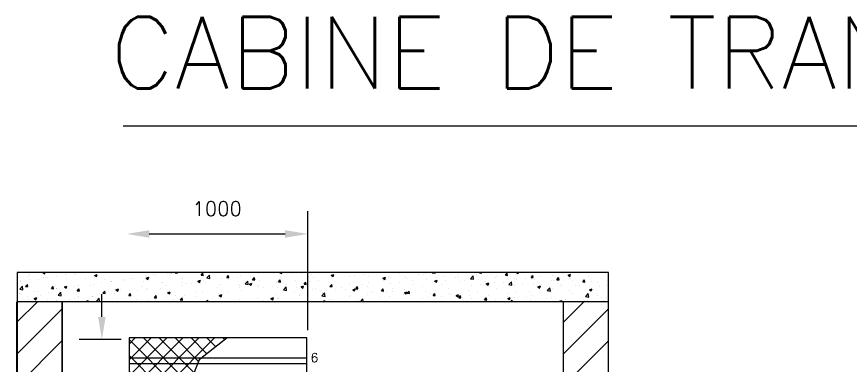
# Model space of a CAD drawing. Extents: x 0.035 to 0.854, y 0.057 to 0.57.
# Drawn here: x 0.093 to 0.2589, y 0.4987 to 0.568 of the extents above; entities that cross this region are included whole.
import ezdxf
from ezdxf.enums import TextEntityAlignment as Align

# ---------------------------------------------------------------- set-up
doc = ezdxf.new("R2010")
doc.units = 0
doc.header["$LTSCALE"] = 500
doc.header["$MEASUREMENT"] = 0
doc.header["$PDMODE"] = 3
doc.header["$PDSIZE"] = -15
doc.layers.get('0').update_dxf_attribs({"linetype": 'CONTINUOUS'})
doc.layers.get('DEFPOINTS').update_dxf_attribs({"linetype": 'CONTINUOUS'})
doc.layers.add('TEXTOS', color=3, linetype='CONTINUOUS')
doc.styles.add('ROMAND', font='ROMANS.SHX', dxfattribs={"width": 2, "height": 100})
doc.styles.add('ROMANS', font='ROMANS.SHX', dxfattribs={"height": 80})

# ---------------------------------------------------------------- blocks, each defined once
blk = doc.blocks.new('*X2')
at = {"color": 0}
for p, q in [((2352.9, 9954.3), (2363.4, 9964.8)), ((2402.4, 9915.5), (2451.8, 9964.8)), ((2701, 9673.3), (2409.6, 9964.8)), ((2452, 9876.6), (2540.2, 9964.8)), ((2885.2, 9577.5), (2497.9, 9964.8)), ((2498.7, 9834.9), (2628.6, 9964.8)), ((2524.2, 9772), (2717, 9964.8)), ((2566.8, 9726.2), (2805.4, 9964.8)), ((2885.2, 9665.9), (2586.3, 9964.8)), ((2623.1, 9694.2), (2885.2, 9956.3)), ((2885.2, 9754.3), (2674.7, 9964.8)), ((2885.2, 9842.7), (2763.1, 9964.8)), ((2885.2, 9931.1), (2851.5, 9964.8)), ((2692.8, 9675.5), (2885.2, 9867.9)), ((2750.3, 9644.6), (2885.2, 9779.5)), ((2800.4, 9606.3), (2885.2, 9691.1)), ((2850.6, 9568.1), (2885.2, 9602.7))]:
    blk.add_line(p, q, dxfattribs=at)
blk = doc.blocks.new('*X16')
at = {"color": 0}
for p, q in [((7964.6, 11146.5), (8077, 11259)), ((7964.6, 10969.8), (8214.6, 11219.8)), ((7964.6, 10793), (8214.6, 11043)), ((7964.6, 10616.2), (8214.6, 10866.2)), ((7964.6, 10439.4), (8214.6, 10689.4)), ((7964.6, 10262.7), (8214.6, 10512.7)), ((7964.6, 10085.9), (8214.6, 10335.9)), ((7964.6, 9909.1), (8214.6, 10159.1)), ((7964.6, 9732.3), (8214.6, 9982.3)), ((7964.6, 9555.6), (8214.6, 9805.6)), ((7964.6, 9378.8), (8214.6, 9628.8)), ((7964.6, 9202), (8214.6, 9452)), ((7964.6, 9025.2), (8214.6, 9275.2)), ((7964.6, 8848.4), (8214.6, 9098.4)), ((7964.6, 8671.7), (8214.6, 8921.7)), ((7964.6, 8494.9), (8214.6, 8744.9)), ((7964.6, 8318.1), (8214.6, 8568.1))]:
    blk.add_line(p, q, dxfattribs=at)
blk = doc.blocks.new('*X23')
at = {"color": 0}
for p, q in [((2378.6, 11422.4), (2379.7, 11422.9)), ((2378.6, 11422.4), (2388.5, 11415.7)), ((2388.5, 11415.7), (2390.9, 11422.9)), ((2555.8, 11417.6), (2555.8, 11417.6)), ((3069.3, 11414.9), (3069.3, 11414.9)), ((3083.2, 11415.1), (3083.2, 11415.1)), ((3090.7, 11422.9), (3094.9, 11422.2)), ((3094.9, 11422.2), (3094.8, 11422.9)), ((3115.5, 11420.3), (3117.6, 11422.9)), ((3115.5, 11420.3), (3127.4, 11419.2)), ((3127.4, 11419.2), (3126.7, 11422.9)), ((3258.9, 11407.7), (3268.5, 11419.2)), ((3270.9, 11406.7), (3268.6, 11419.2)), ((3578.2, 11417.1), (3578.2, 11417.1)), ((3659.5, 11420.9), (3659.5, 11420.9)), ((3661.1, 11419.2), (3661.1, 11419.2)), ((3696.3, 11422.9), (3706.3, 11416.2)), ((3706.3, 11416.2), (3708.5, 11422.9)), ((3766.3, 11416.4), (3766.3, 11416.4)), ((3817.5, 11416.9), (3817.5, 11416.9)), ((4089.9, 11421.5), (4089.9, 11421.5)), ((4257.9, 11420.7), (4257.9, 11420.7)), ((4364.7, 11416.2), (4364.7, 11416.2)), ((4509, 11417.7), (4509, 11417.7)), ((4544.7, 11421.2), (4546.3, 11422.9)), ((4544.7, 11421.2), (4562.5, 11418.4)), ((4562.5, 11418.4), (4562, 11422.9)), ((4809.1, 11420.1), (4811.4, 11422.9)), ((4809.1, 11420.1), (4821.1, 11419.1)), ((4821.1, 11419.1), (4820.4, 11422.9)), ((4952.6, 11407.6), (4962.2, 11419)), ((4964.5, 11406.5), (4962.2, 11419)), ((5014.7, 11422.9), (5024, 11416.6)), ((5024, 11416.6), (5026.1, 11422.9)), ((5268.2, 11414.9), (5268.2, 11414.9)), ((5318.2, 11421.5), (5318.2, 11421.5)), ((2251.7, 11369.9), (2251.7, 11369.9)), ((2253.6, 11377.9), (2253.6, 11377.9)), ((2296.4, 11400.3), (2296.4, 11400.3)), ((2301.8, 11409.9), (2301.8, 11409.9)), ((2303.7, 11384.4), (2303.7, 11384.4)), ((2352.7, 11382.7), (2352.7, 11382.7)), ((2379.4, 11394.4), (2379.4, 11394.4)), ((2403.1, 11395.7), (2403.1, 11395.7)), ((2456.6, 11397.7), (2456.6, 11397.7)), ((2505.7, 11411), (2505.7, 11411)), ((2509.9, 11391.2), (2509.9, 11391.2)), ((2559.2, 11411.8), (2559.2, 11411.8)), ((2616.7, 11386.7), (2616.7, 11386.7)), ((2666, 11406.4), (2680, 11411.8)), ((2666, 11406.4), (2676, 11399.7)), ((2676, 11399.7), (2680, 11411.8)), ((2723.4, 11382.2), (2723.4, 11382.2)), ((2755.3, 11371.9), (2755.3, 11371.9)), ((2760.1, 11370.6), (2760.1, 11370.6)), ((2761.7, 11373), (2761.7, 11373)), ((2830.2, 11377.7), (2830.2, 11377.7)), ((2831.1, 11381.9), (2831.1, 11381.9)), ((2864.4, 11387.1), (2864.4, 11387.1)), ((2876.7, 11390.6), (2876.7, 11390.6)), ((2937, 11373.2), (2937, 11373.2)), ((2953.4, 11390.4), (2967.4, 11395.8)), ((2953.4, 11390.4), (2963.4, 11383.7)), ((2957.4, 11398.6), (2957.4, 11398.6)), ((2963.4, 11383.7), (2967.5, 11395.8)), ((2965.4, 11399.9), (2965.4, 11399.9)), ((2993.3, 11410.7), (2993.3, 11410.7)), ((3007.4, 11405.1), (3007.4, 11405.1)), ((3043.7, 11368.7), (3043.7, 11368.7)), ((3157.9, 11386.8), (3157.9, 11386.8)), ((3240.9, 11374.4), (3254.9, 11379.8)), ((3240.9, 11374.4), (3250.8, 11367.7)), ((3250.8, 11367.7), (3254.9, 11379.7)), ((3258.9, 11407.7), (3270.9, 11406.7)), ((3270.6, 11375.2), (3270.6, 11375.2)), ((3274.5, 11406.8), (3274.5, 11406.8)), ((3282.7, 11369.4), (3282.7, 11369.4)), ((3290.5, 11391.9), (3306.1, 11408.1)), ((3290.5, 11391.9), (3308.3, 11389.1)), ((3308.3, 11389.1), (3306.1, 11408.1)), ((3374.4, 11390.2), (3374.4, 11390.2)), ((3402.4, 11395.2), (3412, 11406.7)), ((3402.4, 11395.2), (3414.3, 11394.1)), ((3409, 11386.1), (3409, 11386.1)), ((3414.3, 11394.1), (3412, 11406.7)), ((3459.1, 11392.6), (3459.1, 11392.6)), ((3477.1, 11404.3), (3477.1, 11404.3)), ((3504, 11358.8), (3519.5, 11375)), ((3521.8, 11356), (3519.6, 11375)), ((3534.8, 11402.6), (3534.8, 11402.6)), ((3545.8, 11382.6), (3555.5, 11394.1)), ((3545.8, 11382.6), (3557.8, 11381.6)), ((3557.8, 11381.6), (3555.5, 11394.1)), ((3584.2, 11376.8), (3584.2, 11376.8)), ((3689.3, 11370.1), (3698.9, 11381.6)), ((3689.3, 11370.1), (3701.2, 11369)), ((3701.2, 11369), (3698.9, 11381.6)), ((3700.8, 11396.9), (3700.8, 11396.9)), ((3782.3, 11379.6), (3782.3, 11379.6)), ((3832.7, 11357.5), (3842.4, 11369)), ((3844.7, 11356.5), (3842.4, 11369)), ((3860.6, 11373.6), (3860.6, 11373.6)), ((3873, 11411.9), (3873, 11411.9)), ((3883.3, 11392.4), (3883.3, 11392.4)), ((3910.7, 11380.1), (3910.7, 11380.1)), ((3979.8, 11407.4), (3979.8, 11407.4)), ((3983.8, 11406.8), (3997.8, 11412.2)), ((3983.8, 11406.8), (3993.7, 11400.1)), ((3986.5, 11390.1), (3986.5, 11390.1)), ((3987.2, 11407.4), (3987.2, 11407.4)), ((3993.7, 11400.1), (3997.8, 11412.2)), ((4086.6, 11402.9), (4086.6, 11402.9)), ((4112.8, 11406.7), (4112.8, 11406.7)), ((4162.8, 11413.3), (4162.8, 11413.3)), ((4188.5, 11367.7), (4188.5, 11367.7)), ((4193.3, 11398.4), (4193.3, 11398.4)), ((4271.2, 11390.8), (4285.2, 11396.2)), ((4271.2, 11390.8), (4281.1, 11384.1)), ((4275.7, 11377.6), (4275.7, 11377.6)), ((4281.1, 11384.1), (4285.2, 11396.2)), ((4292.3, 11382.7), (4292.3, 11382.7)), ((4300.1, 11393.9), (4300.1, 11393.9)), ((4362.3, 11367.7), (4362.3, 11367.7)), ((4392.4, 11397.6), (4392.4, 11397.6)), ((4395, 11396.8), (4395, 11396.8)), ((4406.9, 11389.3), (4406.9, 11389.3)), ((4438.1, 11377.6), (4438.1, 11377.6)), ((4471.5, 11411.7), (4471.5, 11411.7)), ((4496.1, 11409.6), (4496.1, 11409.6)), ((4513.6, 11384.8), (4513.6, 11384.8)), ((4556.9, 11373.8), (4556.9, 11373.8)), ((4558.6, 11374.8), (4572.6, 11380.2)), ((4558.6, 11374.8), (4568.6, 11368.1)), ((4564.4, 11394.3), (4564.4, 11394.3)), ((4568.6, 11368.1), (4572.6, 11380.2)), ((4578.2, 11407.2), (4578.2, 11407.2)), ((4614.5, 11400.8), (4614.5, 11400.8)), ((4620.4, 11380.3), (4620.4, 11380.3)), ((4673.6, 11393.8), (4673.6, 11393.8)), ((4685, 11402.7), (4685, 11402.7)), ((4690.2, 11410.8), (4690.2, 11410.8)), ((4700.2, 11372.1), (4700.2, 11372.1)), ((4727.2, 11375.8), (4727.2, 11375.8)), ((4758.1, 11388.1), (4773.7, 11404.3)), ((4758.1, 11388.1), (4775.9, 11385.3)), ((4775.9, 11385.3), (4773.7, 11404.3)), ((4790.2, 11413.8), (4790.2, 11413.8)), ((4791.7, 11398.2), (4791.7, 11398.2)), ((4801.2, 11384.9), (4801.2, 11384.9)), ((4833.9, 11371.3), (4833.9, 11371.3)), ((4898.5, 11393.7), (4898.5, 11393.7)), ((4905.1, 11399.9), (4905.1, 11399.9)), ((4952.6, 11407.6), (4964.5, 11406.5)), ((4971.6, 11355), (4987.2, 11371.2)), ((4989.4, 11352.2), (4987.2, 11371.2)), ((5005.3, 11389.1), (5005.3, 11389.1)), ((5007.8, 11414), (5007.8, 11414)), ((5016, 11381.8), (5016, 11381.8)), ((5066.1, 11388.3), (5066.1, 11388.3)), ((5096, 11395), (5105.7, 11406.5)), ((5096, 11395), (5108, 11394)), ((5099.9, 11383.8), (5099.9, 11383.8)), ((5108, 11394), (5105.7, 11406.5)), ((5112, 11384.6), (5112, 11384.6)), ((5141.8, 11398.3), (5141.8, 11398.3)), ((5210.2, 11375.2), (5210.2, 11375.2)), ((5216.5, 11403.9), (5216.5, 11403.9)), ((5218.8, 11380.1), (5218.8, 11380.1)), ((5239.5, 11382.5), (5249.1, 11393.9)), ((5239.5, 11382.5), (5251.4, 11381.4)), ((5251.4, 11381.4), (5249.1, 11393.9)), ((5301.5, 11407.3), (5315.5, 11412.7)), ((5301.5, 11407.3), (5311.5, 11400.6)), ((5311.5, 11400.6), (5315.5, 11412.7)), ((5312.9, 11389.3), (5312.9, 11389.3)), ((5325.6, 11375.6), (5325.6, 11375.6)), ((5382.9, 11369.9), (5392.6, 11381.4)), ((5382.9, 11369.9), (5394.9, 11368.9)), ((5394.9, 11368.9), (5392.6, 11381.4)), ((5413.9, 11402.1), (5413.9, 11402.1)), ((5432.3, 11371.1), (5432.3, 11371.1)), ((5467.7, 11369.3), (5467.7, 11369.3)), ((5517.7, 11375.9), (5517.7, 11375.9)), ((2249.8, 11329.5), (2265.4, 11345.7)), ((2249.8, 11329.5), (2267.6, 11326.7)), ((2267.6, 11326.7), (2265.4, 11345.7)), ((2282.5, 11345.1), (2292.1, 11356.6)), ((2282.5, 11345.1), (2294.4, 11344.1)), ((2294.5, 11344.1), (2292.1, 11356.6)), ((2425.9, 11332.6), (2435.6, 11344.1)), ((2425.9, 11332.6), (2437.9, 11331.5)), ((2437.9, 11331.5), (2435.6, 11344.1)), ((2453.1, 11332.2), (2453.1, 11332.2)), ((2454.1, 11331.2), (2454.1, 11331.2)), ((2498, 11341.9), (2512, 11347.3)), ((2498, 11341.9), (2507.9, 11335.2)), ((2503.2, 11338.8), (2503.2, 11338.8)), ((2507.9, 11335.2), (2512, 11347.3)), ((2526.8, 11330.6), (2526.8, 11330.6)), ((2556.8, 11345.2), (2556.8, 11345.2)), ((2569.4, 11320), (2579, 11331.5)), ((2578.9, 11348.7), (2578.9, 11348.7)), ((2581.4, 11319), (2579, 11331.5)), ((2643.4, 11350.6), (2643.4, 11350.6)), ((2657.8, 11358), (2657.8, 11358)), ((2705.2, 11365.4), (2705.2, 11365.4)), ((2785.4, 11325.9), (2799.4, 11331.3)), ((2785.4, 11325.9), (2795.3, 11319.2)), ((2795.4, 11319.2), (2799.4, 11331.3)), ((2808, 11326.7), (2808, 11326.7)), ((2924.6, 11346.7), (2924.6, 11346.7)), ((2954.8, 11326.3), (2954.8, 11326.3)), ((2963, 11333.3), (2963, 11333.3)), ((3030.6, 11336.2), (3030.6, 11336.2)), ((3041.2, 11366.7), (3041.2, 11366.7)), ((3066.9, 11348.3), (3066.9, 11348.3)), ((3150.5, 11364.2), (3150.5, 11364.2)), ((3156.9, 11352.9), (3156.9, 11352.9)), ((3169.5, 11362.4), (3169.5, 11362.4)), ((3206.9, 11359.5), (3206.9, 11359.5)), ((3257.3, 11359.7), (3257.3, 11359.7)), ((3350.9, 11336.8), (3350.9, 11336.8)), ((3364, 11355.1), (3364, 11355.1)), ((3372, 11323.6), (3372, 11323.6)), ((3467.5, 11356.8), (3467.5, 11356.8)), ((3470.8, 11350.6), (3470.8, 11350.6)), ((3474.7, 11337.7), (3474.7, 11337.7)), ((3482.2, 11323.7), (3482.2, 11323.7)), ((3504, 11358.8), (3521.8, 11356)), ((3528.3, 11358.4), (3542.3, 11363.7)), ((3528.3, 11358.4), (3538.2, 11351.6)), ((3538.3, 11351.6), (3542.3, 11363.7)), ((3575.7, 11350.5), (3575.7, 11350.5)), ((3577.5, 11346.1), (3577.5, 11346.1)), ((3608.5, 11340.4), (3608.5, 11340.4)), ((3658.6, 11347), (3658.6, 11347)), ((3679.6, 11365.5), (3679.6, 11365.5)), ((3684.3, 11341.6), (3684.3, 11341.6)), ((3717.4, 11325.7), (3733, 11341.9)), ((3717.4, 11325.7), (3735.2, 11322.9)), ((3735.2, 11322.9), (3733, 11341.9)), ((3734.3, 11356.9), (3734.3, 11356.9)), ((3791.1, 11337.1), (3791.1, 11337.1)), ((3815.7, 11342.3), (3829.7, 11347.7)), ((3815.7, 11342.3), (3825.7, 11335.6)), ((3825.7, 11335.6), (3829.7, 11347.7)), ((3832.7, 11357.5), (3844.7, 11356.5)), ((3880.9, 11325.8), (3880.9, 11325.8)), ((3897.8, 11332.6), (3897.8, 11332.6)), ((3976.2, 11345), (3985.8, 11356.5)), ((3976.2, 11345), (3988.1, 11343.9)), ((3984.8, 11340.8), (3984.8, 11340.8)), ((3988.1, 11343.9), (3985.8, 11356.5)), ((4004.6, 11328.1), (4004.6, 11328.1)), ((4042.5, 11337.6), (4042.5, 11337.6)), ((4060.2, 11327.9), (4060.2, 11327.9)), ((4087.4, 11354.9), (4087.4, 11354.9)), ((4103.1, 11326.3), (4117.1, 11331.7)), ((4103.1, 11326.3), (4113.1, 11319.6)), ((4110.2, 11334.5), (4110.2, 11334.5)), ((4111.4, 11323.6), (4111.4, 11323.6)), ((4113.1, 11319.6), (4117.2, 11331.7)), ((4119.6, 11332.4), (4129.3, 11343.9)), ((4119.6, 11332.4), (4131.6, 11331.4)), ((4131.6, 11331.4), (4129.3, 11343.9)), ((4159.1, 11357.6), (4159.1, 11357.6)), ((4186, 11344.4), (4186, 11344.4)), ((4263.1, 11319.9), (4272.7, 11331.4)), ((4275, 11318.8), (4272.7, 11331.4)), ((4312.3, 11361.1), (4312.3, 11361.1)), ((4323.7, 11333.7), (4323.7, 11333.7)), ((4392.6, 11330.2), (4392.6, 11330.2)), ((4440.3, 11353.7), (4440.3, 11353.7)), ((4493.6, 11343), (4493.6, 11343)), ((4561.9, 11322), (4561.9, 11322)), ((4597.5, 11358), (4597.5, 11358)), ((4637.6, 11331.9), (4637.6, 11331.9)), ((4750, 11323.8), (4750, 11323.8)), ((4763.9, 11348.6), (4763.9, 11348.6)), ((4814, 11355.2), (4814, 11355.2)), ((4846, 11358.8), (4860, 11364.2)), ((4846, 11358.8), (4856, 11352.1)), ((4856, 11352.1), (4860.1, 11364.2)), ((4866.6, 11343.8), (4866.6, 11343.8)), ((4889.7, 11365.1), (4889.7, 11365.1)), ((4902.7, 11333.3), (4902.7, 11333.3)), ((4940.7, 11366.8), (4940.7, 11366.8)), ((4971.6, 11355), (4989.4, 11352.2)), ((4983.2, 11363.8), (4983.2, 11363.8)), ((5005.3, 11347.4), (5005.3, 11347.4)), ((5047.4, 11362.3), (5047.4, 11362.3)), ((5106.4, 11360.2), (5106.4, 11360.2)), ((5133.5, 11342.8), (5147.5, 11348.2)), ((5133.5, 11342.8), (5143.4, 11336.1)), ((5143.4, 11336.1), (5147.5, 11348.1)), ((5154.2, 11357.8), (5154.2, 11357.8)), ((5185, 11321.9), (5200.6, 11338.1)), ((5185, 11321.9), (5202.8, 11319.1)), ((5202.8, 11319.1), (5200.6, 11338.1)), ((5215.5, 11336.1), (5215.5, 11336.1)), ((5261, 11353.3), (5261, 11353.3)), ((5265.6, 11342.7), (5265.6, 11342.7)), ((5310.5, 11322.7), (5310.5, 11322.7)), ((5341.4, 11352.6), (5341.4, 11352.6)), ((5367.7, 11348.7), (5367.7, 11348.7)), ((5420.9, 11326.8), (5434.9, 11332.1)), ((5420.9, 11326.8), (5430.8, 11320)), ((5430.9, 11320), (5434.9, 11332.1)), ((5441.5, 11324.6), (5441.5, 11324.6)), ((5474.5, 11344.2), (5474.5, 11344.2)), ((5515.4, 11350.5), (5515.4, 11350.5)), ((5526.4, 11357.4), (5526.6, 11357.6)), ((5526.4, 11357.4), (5526.6, 11357.3)), ((2249.2, 11303.4), (2249.2, 11303.4)), ((2251.1, 11305.6), (2251.1, 11305.6)), ((2257.4, 11298.1), (2257.4, 11298.1)), ((2293.5, 11290.5), (2293.5, 11290.5)), ((2326.8, 11315.5), (2326.8, 11315.5)), ((2329.9, 11277.4), (2343.9, 11282.8)), ((2329.9, 11277.4), (2339.9, 11270.7)), ((2339.9, 11270.7), (2343.9, 11282.8)), ((2350.2, 11316.2), (2350.2, 11316.2)), ((2364.2, 11293.5), (2364.2, 11293.5)), ((2410.1, 11310.5), (2410.1, 11310.5)), ((2463.2, 11296.4), (2478.8, 11312.6)), ((2463.2, 11296.4), (2481, 11293.6)), ((2471, 11289), (2471, 11289)), ((2481, 11293.6), (2478.8, 11312.6)), ((2554.4, 11278.7), (2554.4, 11278.7)), ((2569.4, 11320), (2581.4, 11319)), ((2574.7, 11286.7), (2574.7, 11286.7)), ((2577.7, 11284.5), (2577.7, 11284.5)), ((2652.6, 11286.5), (2652.6, 11286.5)), ((2655.4, 11291.5), (2655.4, 11291.5)), ((2676.7, 11263.3), (2692.3, 11279.5)), ((2684.5, 11280), (2684.5, 11280)), ((2691.3, 11306.7), (2691.3, 11306.7)), ((2694.5, 11260.5), (2692.3, 11279.5)), ((2702.7, 11293.1), (2702.7, 11293.1)), ((2712.8, 11307.5), (2722.5, 11319)), ((2712.8, 11307.5), (2724.8, 11306.4)), ((2724.8, 11306.4), (2722.5, 11319)), ((2759.3, 11306.5), (2759.3, 11306.5)), ((2778.4, 11303), (2778.4, 11303)), ((2791.2, 11275.5), (2791.2, 11275.5)), ((2856.3, 11294.9), (2865.9, 11306.4)), ((2856.3, 11294.9), (2868.3, 11293.9)), ((2862, 11320.5), (2862, 11320.5)), ((2868.3, 11293.9), (2866, 11306.4)), ((2904.8, 11319.7), (2904.8, 11319.7)), ((2999.8, 11282.4), (3009.4, 11293.9)), ((2999.8, 11282.4), (3011.7, 11281.3)), ((3001, 11276.7), (3001, 11276.7)), ((3011.7, 11281.3), (3009.4, 11293.9)), ((3064.4, 11281.8), (3064.4, 11281.8)), ((3072.8, 11309.9), (3086.8, 11315.2)), ((3072.8, 11309.9), (3082.8, 11303.2)), ((3082.8, 11303.2), (3086.8, 11315.2)), ((3117.6, 11296.7), (3117.6, 11296.7)), ((3143.2, 11269.8), (3152.8, 11281.3)), ((3155.2, 11268.8), (3152.9, 11281.3)), ((3154.3, 11280.6), (3154.3, 11280.6)), ((3167.1, 11295.8), (3167.1, 11295.8)), ((3230.1, 11290.5), (3230.1, 11290.5)), ((3234.3, 11316.8), (3234.3, 11316.8)), ((3268.1, 11308.7), (3268.1, 11308.7)), ((3356.4, 11307.2), (3356.4, 11307.2)), ((3360.2, 11293.9), (3374.3, 11299.2)), ((3360.2, 11293.9), (3370.2, 11287.1)), ((3370.2, 11287.1), (3374.3, 11299.2)), ((3406.5, 11313.8), (3406.5, 11313.8)), ((3573.3, 11284), (3573.3, 11284)), ((3647.7, 11277.8), (3661.7, 11283.2)), ((3647.7, 11277.8), (3657.6, 11271.1)), ((3657.6, 11271.1), (3661.7, 11283.2)), ((3677.2, 11298.9), (3677.2, 11298.9)), ((3681.7, 11278), (3681.7, 11278)), ((3692.6, 11277.5), (3692.6, 11277.5)), ((3779.9, 11313), (3779.9, 11313)), ((3808, 11294.7), (3808, 11294.7)), ((3809.2, 11297.5), (3809.2, 11297.5)), ((3858.1, 11301.3), (3858.1, 11301.3)), ((3925.8, 11317.6), (3925.8, 11317.6)), ((3930.9, 11292.6), (3946.4, 11308.8)), ((3930.9, 11292.6), (3948.7, 11289.8)), ((3933.8, 11311.2), (3933.8, 11311.2)), ((3948.7, 11289.8), (3946.5, 11308.8)), ((4085, 11288.3), (4085, 11288.3)), ((4090.4, 11293.7), (4090.4, 11293.7)), ((4144.7, 11259.8), (4159.9, 11275.7)), ((4161.7, 11259.8), (4159.9, 11275.7)), ((4186, 11301.1), (4186, 11301.1)), ((4207, 11313.7), (4207, 11313.7)), ((4218.1, 11319.1), (4218.1, 11319.1)), ((4259.7, 11282.2), (4259.7, 11282.2)), ((4263.1, 11319.9), (4275, 11318.8)), ((4289.9, 11316.1), (4289.9, 11316.1)), ((4309.7, 11288.8), (4309.7, 11288.8)), ((4324.9, 11314.5), (4324.9, 11314.5)), ((4385.5, 11298.7), (4385.5, 11298.7)), ((4390.6, 11310.3), (4404.6, 11315.7)), ((4390.6, 11310.3), (4400.5, 11303.6)), ((4400.5, 11303.6), (4404.6, 11315.7)), ((4406.5, 11307.3), (4416.2, 11318.8)), ((4406.5, 11307.3), (4418.5, 11306.3)), ((4418.5, 11306.3), (4416.2, 11318.8)), ((4431.7, 11310), (4431.7, 11310)), ((4491.2, 11276.4), (4491.2, 11276.4)), ((4511.8, 11315.4), (4511.8, 11315.4)), ((4516.7, 11283.7), (4516.7, 11283.7)), ((4538.4, 11305.5), (4538.4, 11305.5)), ((4550, 11294.8), (4559.6, 11306.3)), ((4550, 11294.8), (4561.9, 11293.7)), ((4561.9, 11293.7), (4559.6, 11306.3)), ((4595.1, 11291.4), (4595.1, 11291.4)), ((4633.3, 11303.8), (4633.3, 11303.8)), ((4645.2, 11301), (4645.2, 11301)), ((4678, 11294.3), (4692, 11299.7)), ((4678, 11294.3), (4687.9, 11287.6)), ((4688, 11287.6), (4692, 11299.7)), ((4693.4, 11282.2), (4703.1, 11293.7)), ((4693.4, 11282.2), (4705.4, 11281.2)), ((4697.8, 11305.5), (4697.8, 11305.5)), ((4705.4, 11281.2), (4703.1, 11293.7)), ((4752, 11296.5), (4752, 11296.5)), ((4761.4, 11276.3), (4761.4, 11276.3)), ((4798.8, 11318.3), (4798.8, 11318.3)), ((4836.9, 11269.7), (4846.5, 11281.2)), ((4837.1, 11286.2), (4837.1, 11286.2)), ((4848.8, 11268.6), (4846.5, 11281.2)), ((4858.7, 11292), (4858.7, 11292)), ((4963.4, 11302.9), (4963.4, 11302.9)), ((4965.4, 11278.3), (4979.4, 11283.6)), ((4965.4, 11278.3), (4975.4, 11271.6)), ((4965.5, 11287.5), (4965.5, 11287.5)), ((4975.4, 11271.6), (4979.4, 11283.6)), ((5002.9, 11280.8), (5002.9, 11280.8)), ((5013.5, 11309.5), (5013.5, 11309.5)), ((5072.2, 11283), (5072.2, 11283)), ((5089.2, 11319.4), (5089.2, 11319.4)), ((5103.9, 11293.6), (5103.9, 11293.6)), ((5179, 11278.5), (5179, 11278.5)), ((5207.8, 11308.6), (5207.8, 11308.6)), ((5208.3, 11284.5), (5208.3, 11284.5)), ((5324.9, 11304.6), (5324.9, 11304.6)), ((5398.5, 11288.8), (5414.1, 11305)), ((5398.5, 11288.8), (5416.3, 11286)), ((5416.3, 11286), (5414.1, 11305)), ((5415.1, 11290.4), (5415.1, 11290.4)), ((5465.1, 11297), (5465.1, 11297)), ((5489.5, 11280.7), (5489.5, 11280.7)), ((5513, 11283.9), (5513, 11283.9)), ((2299.6, 11271.2), (2299.6, 11271.2)), ((2406.4, 11266.7), (2406.4, 11266.7)), ((2450.6, 11259.9), (2450.6, 11259.9)), ((2451.7, 11264.6), (2451.7, 11264.6)), ((2458.1, 11266.6), (2458.1, 11266.6)), ((2513.1, 11262.2), (2513.1, 11262.2)), ((2526.3, 11269.8), (2526.3, 11269.8)), ((2617.4, 11261.4), (2631.4, 11266.8)), ((2617.4, 11261.4), (2619.6, 11259.8)), ((2629, 11259.8), (2631.4, 11266.8)), ((2676.7, 11263.3), (2694.5, 11260.5)), ((2898, 11271), (2898, 11271)), ((2960.6, 11266.8), (2960.6, 11266.8)), ((3004.8, 11266.5), (3004.8, 11266.5)), ((3104.3, 11274), (3104.3, 11274)), ((3111.5, 11262), (3111.5, 11262)), ((3143.2, 11269.8), (3155.2, 11268.8)), ((3288.8, 11259.8), (3296.3, 11268.8)), ((3298, 11259.8), (3296.3, 11268.8)), ((3472.3, 11271.2), (3472.3, 11271.2)), ((3555.9, 11261.5), (3555.9, 11261.5)), ((3606, 11268.1), (3606, 11268.1)), ((3935.1, 11261.8), (3949.1, 11267.2)), ((3935.1, 11261.8), (3938, 11259.8)), ((3946.6, 11259.8), (3949.1, 11267.2)), ((3973.8, 11273.6), (3973.8, 11273.6)), ((3982.3, 11274.3), (3982.3, 11274.3)), ((4133.4, 11265.5), (4133.4, 11265.5)), ((4390.2, 11263.6), (4390.2, 11263.6)), ((4400.1, 11263.7), (4400.1, 11263.7)), ((4711.3, 11269.7), (4711.3, 11269.7)), ((4836.9, 11269.7), (4848.8, 11268.6)), ((4900.2, 11266.7), (4900.2, 11266.7)), ((4982.6, 11259.8), (4990, 11268.6)), ((4991.6, 11259.8), (4990, 11268.6)), ((5091.6, 11264.5), (5091.6, 11264.5)), ((5213, 11263.8), (5213, 11263.8)), ((5252.8, 11262.3), (5266.9, 11267.6)), ((5252.8, 11262.3), (5256.4, 11259.8)), ((5264.2, 11259.8), (5266.9, 11267.6)), ((5285.8, 11273.9), (5285.8, 11273.9)), ((5288.7, 11273.7), (5288.7, 11273.7)), ((5372.8, 11260.6), (5372.8, 11260.6)), ((5392.5, 11269.4), (5392.5, 11269.4)), ((5409.1, 11268.9), (5409.1, 11268.9)), ((5499.3, 11264.9), (5499.3, 11264.9))]:
    blk.add_line(p, q, dxfattribs=at)

msp = doc.modelspace()

# ---------------------------------------------------------------- linework, layer by layer
for p, q in [((0.11425, 0.54632), (0.41812, 0.54632)), ((0.21042, 0.51716), (0.09315, 0.51716)), ((0.09315, 0.51716), (0.09315, 0.5113)), ((0.2108, 0.51715), (0.21042, 0.51716)), ((0.2108, 0.5113), (0.2108, 0.51715)), ((0.09305, 0.47745), (0.09305, 0.5113)), ((0.10209, 0.51133), (0.09315, 0.51133)), ((0.09315, 0.5113), (0.09315, 0.40687)), ((0.2108, 0.51133), (0.10209, 0.51133)), ((0.10209, 0.51133), (0.10209, 0.40687)), ((0.10209, 0.47748), (0.10209, 0.51133)), ((0.20186, 0.47745), (0.20186, 0.5113)), ((0.2108, 0.47745), (0.2108, 0.5113)), ((0.15077, 0.50412), (0.11541, 0.50412)), ((0.11541, 0.50412), (0.11541, 0.48625)), ((0.15077, 0.48625), (0.15077, 0.50412)), ((0.15077, 0.50013), (0.11541, 0.50013)), ((0.11541, 0.49903), (0.15077, 0.49903))]:
    msp.add_line(p, q)
at = {"color": 1, "linetype": 'ByBlock'}
for p, q in [((0.15097, 0.50565), (0.15097, 0.52931)), ((0.11942, 0.52481), (0.14646, 0.52481)), ((0.11, 0.50832), (0.11, 0.51283)), ((0.11385, 0.50382), (0.1055, 0.50382))]:
    msp.add_line(p, q, dxfattribs=at)
for points in [[(0.13492, 0.50412), (0.12934, 0.49975), (0.12815, 0.4968), (0.12583, 0.49473), (0.12137, 0.49354), (0.11531, 0.48892)], [(0.13492, 0.50412), (0.11541, 0.50412), (0.11541, 0.489)]]:
    msp.add_lwpolyline(points)
for points in [[(0.11942, 0.52556), (0.11942, 0.52406), (0.11492, 0.52481)], [(0.14646, 0.52556), (0.14646, 0.52406), (0.15097, 0.52481)], [(0.10925, 0.50832), (0.11075, 0.50832), (0.11, 0.50382)]]:
    msp.add_solid(points, dxfattribs=at)
at = {"layer": 'DEFPOINTS', "color": 0, "linetype": 'ByBlock'}
for p in [(0.15097, 0.52481), (0.11492, 0.50409), (0.11541, 0.50382), (0.15097, 0.50409)]:
    msp.add_point(p, dxfattribs=at)

# ---------------------------------------------------------------- block references
at = {"yscale": 3.575000000000001e-05, "zscale": 3.575000000000001e-05}
for name, p, xscale in [('*X23', (0.01323, 0.10879), 3.575000000000001e-05), ('*X16', (-0.19159, 0.10882), 3.575000000000001e-05), ('*X16', (-0.08287, 0.10879), 3.575000000000001e-05), ('*X2', (0.21856, 0.14788), -3.575000000000001e-05)]:
    msp.add_blockref(name, p, dxfattribs=dict(at, xscale=xscale))

# ---------------------------------------------------------------- texts
at = {"color": 1, "linetype": 'ByBlock', "style": 'ROMANS'}
msp.add_text('1000', height=0.00286, dxfattribs=at).set_placement((0.13294, 0.52981), align=Align.MIDDLE_CENTER)
at = {"layer": 'TEXTOS'}
for s, height, style, p in [('CABINE DE TRANSFORMACAO', 0.0143, 'ROMAND', (0.1116, 0.55371)), ('6', 0.00179, 'ROMANS', (0.15151, 0.4993))]:
    msp.add_text(s, height=height, dxfattribs=dict(at, style=style)).set_placement(p)

doc.saveas('drawing.dxf')
